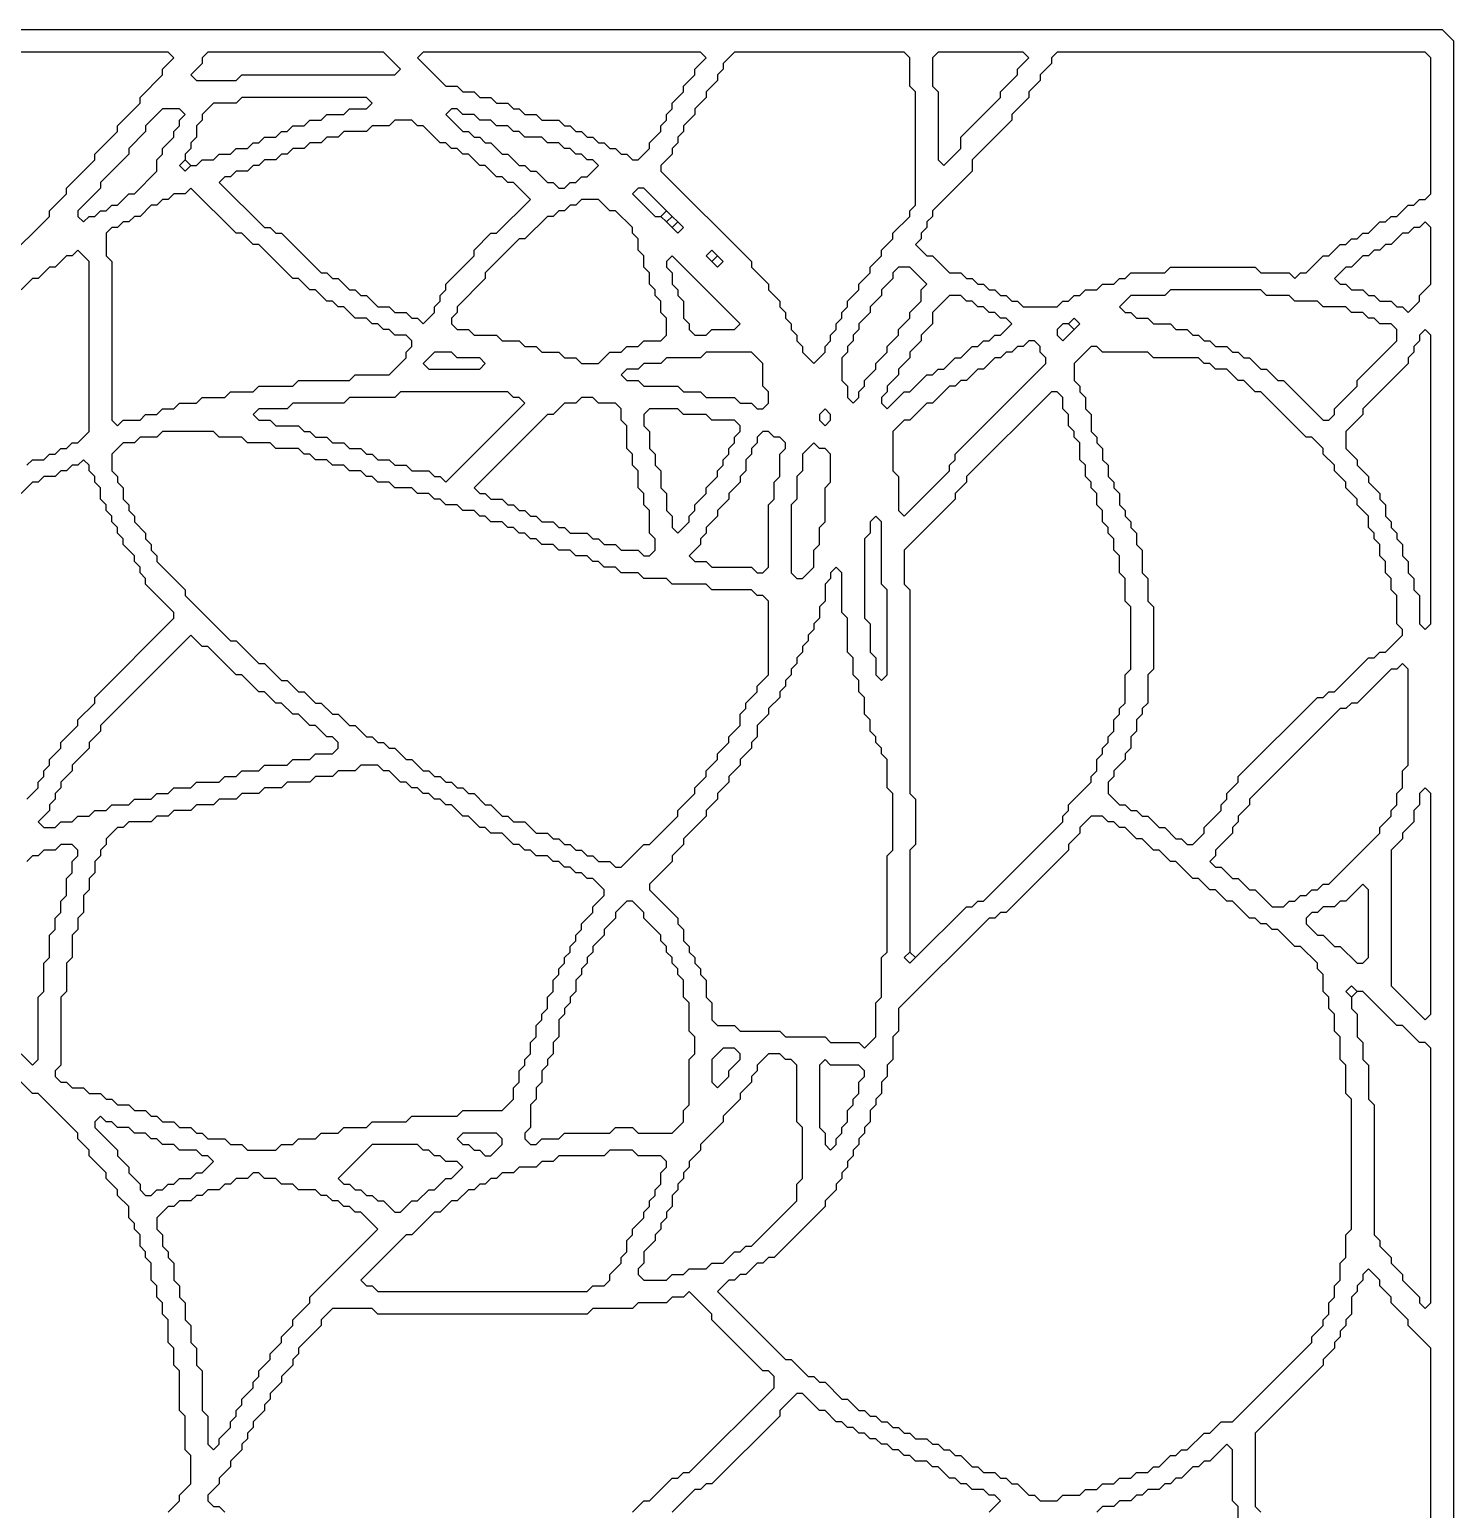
# Model space of a CAD drawing. Header units: millimetres. Extents: x 0 to 100, y 0 to 100.
# Drawn here: x 50.1 to 100.4, y 48.1 to 100.4 of the extents above; entities that cross this region are included whole.
import ezdxf

# ---------------------------------------------------------------- set-up
doc = ezdxf.new("R2010")
doc.units = ezdxf.units.MM
doc.layers.add('default', color=7, linetype='Continuous')

msp = doc.modelspace()

# ---------------------------------------------------------------- linework, layer by layer
at = {"layer": 'default'}
for points in [[(0, -0.4), (-0.4, 0), (-0.4, 100), (0, 100.4), (100, 100.4), (100.4, 100), (100.4, 0), (100, -0.4), (0, -0.4)], [(49.2, 92.2), (50.8, 93.8), (50.8, 94), (51.4, 94.6), (51.4, 94.8), (52.4, 95.8), (52.4, 96), (53.2, 96.8), (53.2, 97), (54, 97.8), (54, 98), (54.8, 98.8), (54.8, 99), (55.2, 99.4), (55, 99.6), (41.8, 99.6)], [(55.8, 98.8), (56, 98.6), (57.4, 98.6), (57.6, 98.8), (63, 98.8), (63.2, 99), (62.6, 99.6), (56.4, 99.6), (56.2, 99.4), (56.2, 99.2), (55.8, 98.8)], [(71.2, 96), (71.4, 95.8), (71.6, 95.8), (72, 96.2), (72, 96.4), (72.4, 96.8), (72.4, 97), (72.6, 97.2), (72.6, 97.4), (72.8, 97.6), (72.8, 97.8), (73.2, 98.2), (73.2, 98.4), (73.6, 98.8), (73.6, 99), (74, 99.4), (73.8, 99.6), (64, 99.6), (63.8, 99.4), (64.8, 98.4), (65.2, 98.4), (65.4, 98.2), (65.8, 98.2), (66, 98), (66.4, 98), (66.6, 97.8), (67, 97.8), (67.2, 97.6), (67.4, 97.6), (67.6, 97.4), (68, 97.4), (68.2, 97.2), (68.8, 97.2), (69, 97), (69.2, 97), (69.4, 96.8), (69.6, 96.8), (69.8, 96.6), (70, 96.6), (70.2, 96.4), (70.4, 96.4), (70.6, 96.2), (70.8, 96.2), (71, 96), (71.2, 96)], [(77.8, 88.6), (78.2, 89), (78.2, 89.2), (78.4, 89.4), (78.4, 89.6), (78.6, 89.8), (78.6, 90), (78.8, 90.2), (78.8, 90.4), (79, 90.6), (79, 90.8), (79.4, 91.2), (79.4, 91.4), (79.8, 91.8), (79.8, 92), (80.2, 92.4), (80.2, 92.6), (80.6, 93), (80.6, 93.2), (81.2, 93.8), (81.2, 94), (81.4, 94.2), (81.4, 98.2), (81.2, 98.4), (81.2, 99.4), (81, 99.6), (75, 99.6), (74.6, 99.2), (74.6, 99), (74.4, 98.8), (74.4, 98.6), (74, 98.2), (74, 98), (73.6, 97.6), (73.6, 97.4), (73.2, 97), (73.2, 96.8), (73, 96.6), (73, 96.4), (72.8, 96.2), (72.8, 96), (72.4, 95.6), (72.4, 95.4), (75.6, 92.2), (75.6, 92), (76.2, 91.4), (76.2, 91.2), (76.6, 90.8), (76.6, 90.6), (76.8, 90.4), (76.8, 90.2), (77, 90), (77, 89.8), (77.2, 89.6), (77.2, 89.4), (77.4, 89.2), (77.4, 89), (77.8, 88.6)], [(85, 90.8), (85.2, 90.6), (86.4, 90.6), (86.6, 90.8), (86.8, 90.8), (87, 91), (87.2, 91), (87.4, 91.2), (87.8, 91.2), (88, 91.4), (88.4, 91.4), (88.6, 91.6), (88.8, 91.6), (89, 91.8), (90.2, 91.8), (90.4, 92), (93.4, 92), (93.6, 91.8), (94.6, 91.8), (94.8, 91.6), (95, 91.8), (95.2, 91.8), (95.8, 92.4), (96, 92.4), (96.4, 92.8), (96.6, 92.8), (96.8, 93), (97, 93), (97.2, 93.2), (97.4, 93.2), (97.8, 93.6), (98, 93.6), (98.2, 93.8), (98.4, 93.8), (98.8, 94.2), (99, 94.2), (99.2, 94.4), (99.4, 94.4), (99.6, 94.6), (99.6, 99.4), (99.4, 99.6), (86.4, 99.6), (86.2, 99.4), (86.2, 99.2), (85.8, 98.8), (85.8, 98.6), (85.4, 98.2), (85.4, 98), (84.8, 97.4), (84.8, 97.2), (83.4, 95.8), (83.4, 95.4), (82, 94), (82, 93.8), (81.8, 93.6), (81.8, 93.4), (81.6, 93.2), (81.6, 93), (81.4, 92.8), (81.8, 92.4), (82, 92.4), (82.6, 91.8), (83, 91.8), (83.2, 91.6), (83.4, 91.6), (83.6, 91.4), (83.8, 91.4), (84, 91.2), (84.2, 91.2), (84.4, 91), (84.6, 91), (84.8, 90.8), (85, 90.8)], [(82.2, 95.8), (82.4, 95.6), (83, 96.2), (83, 96.6), (84.4, 98), (84.4, 98.2), (85, 98.8), (85, 99), (85.4, 99.4), (85.2, 99.6), (82.2, 99.6), (82, 99.4), (82, 98.4), (82.2, 98.2), (82.2, 95.8)], [(55.6, 95.8), (55.8, 95.6), (56, 95.6), (56.2, 95.8), (56.6, 95.8), (56.8, 96), (57.2, 96), (57.4, 96.2), (57.8, 96.2), (58, 96.4), (58.2, 96.4), (58.4, 96.6), (58.8, 96.6), (59, 96.8), (59.2, 96.8), (59.4, 97), (59.8, 97), (60, 97.2), (60.4, 97.2), (60.6, 97.4), (61.2, 97.4), (61.4, 97.6), (62, 97.6), (62.2, 97.8), (62, 98), (57.6, 98), (57.4, 97.8), (56.6, 97.8), (56.2, 97.4), (56.2, 97.2), (56, 97), (56, 96.6), (55.8, 96.4), (55.8, 96.2), (55.6, 96), (55.6, 95.8)], [(51.8, 93.8), (52, 93.6), (52.2, 93.8), (52.4, 93.8), (52.6, 94), (52.8, 94), (53, 94.2), (53.2, 94.2), (53.6, 94.6), (53.8, 94.6), (54.6, 95.4), (54.6, 95.8), (54.8, 96), (54.8, 96.2), (55.2, 96.6), (55.2, 96.8), (55.4, 97), (55.4, 97.2), (55.6, 97.4), (55.4, 97.6), (54.8, 97.6), (54.2, 97), (54.2, 96.8), (53.6, 96.2), (53.6, 96), (52.6, 95), (52.6, 94.8), (51.8, 94), (51.8, 93.8)], [(68.6, 95), (68.8, 94.8), (69, 94.8), (69.2, 95), (69.4, 95), (69.6, 95.2), (69.8, 95.2), (70.2, 95.6), (70, 95.8), (69.8, 95.8), (69.6, 96), (69.4, 96), (69.2, 96.2), (69, 96.2), (68.8, 96.4), (68.4, 96.4), (68.2, 96.6), (67.6, 96.6), (67.4, 96.8), (67.2, 96.8), (67, 97), (66.6, 97), (66.4, 97.2), (66, 97.2), (65.8, 97.4), (65.4, 97.4), (65.2, 97.6), (65, 97.6), (64.8, 97.4), (65.4, 96.8), (65.6, 96.8), (65.8, 96.6), (66, 96.6), (66.2, 96.4), (66.4, 96.4), (66.8, 96), (67, 96), (67.4, 95.6), (67.6, 95.6), (67.8, 95.4), (68, 95.4), (68.4, 95), (68.6, 95)], [(63.8, 90.2), (64, 90), (64.4, 90.4), (64.4, 90.6), (64.6, 90.8), (64.6, 91), (64.8, 91.2), (64.8, 91.4), (65.8, 92.4), (65.8, 92.6), (66.4, 93.2), (66.6, 93.2), (67.8, 94.4), (67.2, 95), (67, 95), (66.8, 95.2), (66.6, 95.2), (66.2, 95.6), (66, 95.6), (65.6, 96), (65.4, 96), (65.2, 96.2), (65, 96.2), (64.8, 96.4), (64.6, 96.4), (64, 97), (63.8, 97), (63.6, 97.2), (63, 97.2), (62.8, 97), (62.2, 97), (62, 96.8), (61.2, 96.8), (61, 96.6), (60.6, 96.6), (60.4, 96.4), (60, 96.4), (59.8, 96.2), (59.4, 96.2), (59.2, 96), (59, 96), (58.8, 95.8), (58.4, 95.8), (58.2, 95.6), (58, 95.6), (57.8, 95.4), (57.4, 95.4), (57.2, 95.2), (57, 95.2), (56.8, 95), (58.4, 93.4), (58.6, 93.4), (58.8, 93.2), (59, 93.2), (60.4, 91.8), (60.6, 91.8), (60.8, 91.6), (61, 91.6), (61.4, 91.2), (61.6, 91.2), (61.8, 91), (62, 91), (62.4, 90.6), (62.8, 90.6), (63, 90.4), (63.4, 90.4), (63.6, 90.2), (63.8, 90.2)], [(55.4, 95.6), (55.6, 95.4), (55.8, 95.6), (55.6, 95.8), (55.4, 95.6)], [(53, 86.6), (53.2, 86.4), (53.4, 86.6), (54, 86.6), (54.2, 86.8), (54.6, 86.8), (54.8, 87), (55.2, 87), (55.4, 87.2), (56, 87.2), (56.2, 87.4), (57, 87.4), (57.2, 87.6), (58, 87.6), (58.2, 87.8), (59.4, 87.8), (59.6, 88), (61.4, 88), (61.6, 88.2), (62.8, 88.2), (63.4, 88.8), (63.4, 89), (63.6, 89.2), (63.6, 89.4), (63.4, 89.6), (63, 89.6), (62.8, 89.8), (62.6, 89.8), (62.4, 90), (62.2, 90), (62, 90.2), (61.6, 90.2), (61.2, 90.6), (61, 90.6), (60.8, 90.8), (60.6, 90.8), (60.2, 91.2), (60, 91.2), (59.6, 91.6), (59.4, 91.6), (58.2, 92.8), (58, 92.8), (57.6, 93.2), (57.4, 93.2), (55.8, 94.8), (55.6, 94.6), (55.2, 94.6), (55, 94.4), (54.8, 94.4), (54.6, 94.2), (54.4, 94.2), (54, 93.8), (53.8, 93.8), (53.6, 93.6), (53.4, 93.6), (53.2, 93.4), (53, 93.4), (52.8, 93.2), (52.8, 92.4), (53, 92.2), (53, 86.6)], [(72.2, 93.8), (72.4, 93.8), (72.6, 94), (71.8, 94.8), (71.6, 94.8), (71.4, 94.6), (72.2, 93.8)], [(69.4, 88.8), (69.6, 88.6), (70.2, 88.6), (70.6, 89), (71, 89), (71.2, 89.2), (71.6, 89.2), (71.8, 89.4), (72.4, 89.4), (72.6, 89.6), (72.6, 90.2), (72.4, 90.4), (72.4, 90.8), (72.2, 91), (72.2, 91.2), (72, 91.4), (72, 91.8), (71.8, 92), (71.8, 92.4), (71.6, 92.6), (71.6, 93), (71.4, 93.2), (71.4, 93.4), (70.8, 94), (70.6, 94), (70.2, 94.4), (69.6, 94.4), (69.4, 94.2), (69.2, 94.2), (69, 94), (68.8, 94), (68.6, 93.8), (68.4, 93.8), (67.6, 93), (67.4, 93), (66.2, 91.8), (66.2, 91.6), (65.2, 90.6), (65.2, 90.4), (65, 90.2), (65, 90), (65.2, 89.8), (65.6, 89.8), (65.8, 89.6), (66.6, 89.6), (66.8, 89.4), (67.4, 89.4), (67.6, 89.2), (68, 89.2), (68.2, 89), (68.8, 89), (69, 88.8), (69.4, 88.8)], [(72.4, 93.8), (72.6, 93.6), (72.8, 93.8), (72.6, 94), (72.4, 93.8)], [(72.6, 93.6), (72.8, 93.4), (73, 93.6), (72.8, 93.8), (72.6, 93.6)], [(72.8, 93.4), (73, 93.2), (73.2, 93.4), (73, 93.6), (72.8, 93.4)], [(98.6, 90.6), (98.8, 90.4), (99.2, 90.8), (99.2, 91), (99.6, 91.4), (99.6, 93.4), (99.4, 93.6), (99.2, 93.4), (99, 93.4), (98.8, 93.2), (98.6, 93.2), (98.2, 92.8), (98, 92.8), (97.8, 92.6), (97.6, 92.6), (97.4, 92.4), (97.2, 92.4), (96.8, 92), (96.6, 92), (96.2, 91.6), (96.4, 91.4), (96.6, 91.4), (96.8, 91.2), (97.2, 91.2), (97.4, 91), (97.6, 91), (97.8, 90.8), (98.2, 90.8), (98.4, 90.6), (98.6, 90.6)], [(50, 85), (50.2, 85.2), (50.6, 85.2), (50.8, 85.4), (51, 85.4), (51.2, 85.6), (51.4, 85.6), (51.6, 85.8), (51.8, 85.8), (52.2, 86.2), (52.2, 92.2), (51.8, 92.6), (51.6, 92.4), (51.4, 92.4), (51, 92), (50.8, 92), (50.4, 91.6), (50.2, 91.6), (49.8, 91.2)], [(74, 92.4), (74.2, 92.2), (74.4, 92.4), (74.2, 92.6), (74, 92.4)], [(73.4, 89.8), (73.6, 89.6), (74, 89.6), (74.2, 89.8), (75, 89.8), (75.2, 90), (72.8, 92.4), (72.6, 92.2), (72.6, 92), (72.8, 91.8), (72.8, 91.4), (73, 91.2), (73, 91), (73.2, 90.8), (73.2, 90.2), (73.4, 90), (73.4, 89.8)], [(74.2, 92.2), (74.4, 92), (74.6, 92.2), (74.4, 92.4), (74.2, 92.2)], [(79, 87.4), (79.2, 87.2), (79.4, 87.4), (79.4, 87.6), (79.6, 87.8), (79.6, 88), (80, 88.4), (80, 88.6), (80.4, 89), (80.4, 89.2), (80.8, 89.6), (80.8, 89.8), (81.2, 90.2), (81.2, 90.4), (81.6, 90.8), (81.6, 91.2), (81.8, 91.4), (81.2, 92), (80.8, 92), (80.6, 91.8), (80.6, 91.6), (80.2, 91.2), (80.2, 91), (79.8, 90.6), (79.8, 90.4), (79.4, 90), (79.4, 89.8), (79.2, 89.6), (79.2, 89.4), (79, 89.2), (79, 89), (78.8, 88.8), (78.8, 88), (79, 87.8), (79, 87.4)], [(95.8, 86.6), (96, 86.6), (96.2, 86.8), (96.2, 87), (97, 87.8), (97, 88), (98.4, 89.4), (98.4, 89.8), (98.2, 90), (97.8, 90), (97.6, 90.2), (97.4, 90.2), (97.2, 90.4), (96.8, 90.4), (96.6, 90.6), (95.8, 90.6), (95.6, 90.8), (94.8, 90.8), (94.6, 91), (93.8, 91), (93.6, 91.2), (90.4, 91.2), (90.2, 91), (89, 91), (88.6, 90.6), (88.8, 90.4), (89, 90.4), (89.2, 90.2), (89.6, 90.2), (89.8, 90), (90.4, 90), (90.6, 89.8), (91, 89.8), (91.2, 89.6), (91.4, 89.6), (91.6, 89.4), (91.8, 89.4), (92, 89.2), (92.4, 89.2), (92.6, 89), (92.8, 89), (93, 88.8), (93.2, 88.8), (93.6, 88.4), (93.8, 88.4), (94.2, 88), (94.4, 88), (95.8, 86.6)], [(80.2, 87.2), (80.4, 87), (81, 87.6), (81.2, 87.6), (81.8, 88.2), (82, 88.2), (82.2, 88.4), (82.4, 88.4), (82.8, 88.8), (83, 88.8), (83.4, 89.2), (83.6, 89.2), (83.8, 89.4), (84, 89.4), (84.2, 89.6), (84.4, 89.6), (84.8, 90), (84.6, 90.2), (84.4, 90.2), (84.2, 90.4), (84, 90.4), (83.8, 90.6), (83.6, 90.6), (83.4, 90.8), (83.2, 90.8), (83, 91), (82.6, 91), (82, 90.4), (82, 90), (81.6, 89.6), (81.6, 89.4), (81.2, 89), (81.2, 88.8), (80.8, 88.4), (80.8, 88.2), (80.4, 87.8), (80.4, 87.6), (80.2, 87.4), (80.2, 87.2)], [(86.4, 89.6), (86.6, 89.4), (87, 89.8), (86.8, 90), (86.6, 90), (86.4, 89.8), (86.4, 89.6)], [(86.8, 90), (87, 89.8), (87.2, 90), (87, 90.2), (86.8, 90)], [(99.2, 79.4), (99.4, 79.2), (99.6, 79.4), (99.6, 89.6), (99.4, 89.8), (99.2, 89.6), (99.2, 89.4), (99, 89.2), (99, 89), (98.8, 88.8), (98.8, 88.6), (97.2, 87), (97.2, 86.8), (96.6, 86.2), (96.6, 85.6), (97, 85.2), (97, 85), (97.4, 84.6), (97.4, 84.4), (97.8, 84), (97.8, 83.8), (98, 83.6), (98, 83.2), (98.2, 83), (98.2, 82.8), (98.4, 82.6), (98.4, 82.4), (98.6, 82.2), (98.6, 81.8), (98.8, 81.6), (98.8, 81.2), (99, 81), (99, 80.6), (99.2, 80.4), (99.2, 79.4)], [(64, 88.6), (64.2, 88.4), (66, 88.4), (66.2, 88.6), (66, 88.8), (65.2, 88.8), (65, 89), (64.4, 89), (64, 88.6)], [(75.6, 87.2), (75.8, 87), (76, 87), (76.2, 87.2), (76.2, 87.6), (76, 87.8), (76, 88.6), (75.6, 89), (74, 89), (73.8, 88.8), (72.6, 88.8), (72.4, 88.6), (71.8, 88.6), (71.6, 88.4), (71.2, 88.4), (71, 88.2), (71.2, 88), (71.6, 88), (71.8, 87.8), (73, 87.8), (73.2, 87.6), (73.8, 87.6), (74, 87.4), (75, 87.4), (75.2, 87.2), (75.6, 87.2)], [(80.8, 83.4), (81, 83.2), (82.6, 84.8), (82.6, 85), (82.8, 85.2), (82.8, 85.4), (86, 88.6), (86, 88.8), (85.8, 89), (85.8, 89.2), (85.6, 89.4), (85.4, 89.4), (85.2, 89.2), (85, 89.2), (84.8, 89), (84.6, 89), (84.4, 88.8), (84.2, 88.8), (83.8, 88.4), (83.6, 88.4), (83.2, 88), (83, 88), (82.8, 87.8), (82.6, 87.8), (82, 87.2), (81.8, 87.2), (81.2, 86.6), (81, 86.6), (80.6, 86.2), (80.6, 84.8), (80.8, 84.6), (80.8, 83.4)], [(90.8, 71.8), (91, 71.6), (91.2, 71.6), (91.6, 72), (91.6, 72.2), (92.2, 72.8), (92.2, 73), (92.4, 73.2), (92.4, 73.4), (92.8, 73.8), (92.8, 74), (95.6, 76.8), (95.8, 76.8), (96, 77), (96.2, 77), (97.4, 78.2), (97.6, 78.2), (97.8, 78.4), (98, 78.4), (98.6, 79), (98.6, 79.2), (98.4, 79.4), (98.4, 80.4), (98.2, 80.6), (98.2, 81), (98, 81.2), (98, 81.6), (97.8, 81.8), (97.8, 82.2), (97.6, 82.4), (97.6, 82.6), (97.4, 82.8), (97.4, 83.2), (97, 83.6), (97, 83.8), (96.6, 84.2), (96.6, 84.4), (96.2, 84.8), (96.2, 85), (95.8, 85.4), (95.8, 85.6), (95.4, 86), (95.2, 86), (93.6, 87.6), (93.4, 87.6), (93, 88), (92.8, 88), (92.4, 88.4), (92, 88.4), (91.8, 88.6), (91.6, 88.6), (91.4, 88.8), (89.8, 88.8), (89.6, 89), (88, 89), (87.8, 89.2), (87.6, 89.2), (87, 88.6), (87, 88), (87.2, 87.8), (87.2, 87.6), (87.4, 87.4), (87.4, 87), (87.6, 86.8), (87.6, 86.2), (87.8, 86), (87.8, 85.8), (88, 85.6), (88, 85.2), (88.2, 85), (88.2, 84.6), (88.4, 84.4), (88.4, 84.2), (88.6, 84), (88.6, 83.6), (88.8, 83.4), (88.8, 83.2), (89, 83), (89, 82.8), (89.2, 82.6), (89.2, 82.2), (89.4, 82), (89.4, 81.2), (89.6, 81), (89.6, 80.2), (89.8, 80), (89.8, 77.8), (89.6, 77.6), (89.6, 76.6), (89.4, 76.4), (89.4, 76.2), (89.2, 76), (89.2, 75.6), (89, 75.4), (89, 75), (88.8, 74.8), (88.8, 74.6), (88.4, 74.2), (88.4, 74), (88.2, 73.8), (88.2, 73.4), (88.6, 73), (88.8, 73), (89, 72.8), (89.2, 72.8), (89.4, 72.6), (89.6, 72.6), (90, 72.2), (90.2, 72.2), (90.6, 71.8), (90.8, 71.8)], [(64.6, 84.6), (64.8, 84.4), (67.6, 87.2), (67.4, 87.4), (67.2, 87.4), (67, 87.6), (63.2, 87.6), (63, 87.4), (61.4, 87.4), (61.2, 87.2), (59.4, 87.2), (59.2, 87), (58.2, 87), (58, 86.8), (58.2, 86.6), (58.6, 86.6), (58.8, 86.4), (59.6, 86.4), (59.8, 86.2), (60, 86.2), (60.2, 86), (60.6, 86), (60.8, 85.8), (61.2, 85.8), (61.4, 85.6), (61.8, 85.6), (62, 85.4), (62.2, 85.4), (62.4, 85.2), (62.8, 85.2), (63, 85), (63.4, 85), (63.6, 84.8), (64.2, 84.8), (64.4, 84.6), (64.6, 84.6)], [(71.6, 82), (71.8, 81.8), (72, 81.8), (72.2, 82), (72.2, 82.4), (72, 82.6), (72, 83.4), (71.8, 83.6), (71.8, 84), (71.6, 84.2), (71.6, 84.8), (71.4, 85), (71.4, 85.4), (71.2, 85.6), (71.2, 86.4), (71, 86.6), (71, 87), (70.8, 87.2), (70.2, 87.2), (70, 87.4), (69.6, 87.4), (69.4, 87.2), (69, 87.2), (68.6, 86.8), (68.4, 86.8), (65.8, 84.2), (66, 84), (66.2, 84), (66.4, 83.8), (66.8, 83.8), (67, 83.6), (67.2, 83.6), (67.4, 83.4), (67.6, 83.4), (67.8, 83.2), (68, 83.2), (68.2, 83), (68.6, 83), (68.8, 82.8), (69, 82.8), (69.2, 82.6), (69.8, 82.6), (70, 82.4), (70.2, 82.4), (70.4, 82.2), (70.8, 82.2), (71, 82), (71.6, 82)], [(81.2, 67.8), (81.4, 67.6), (83.2, 69.4), (83.4, 69.4), (83.6, 69.6), (83.8, 69.6), (86.6, 72.4), (86.6, 72.6), (86.8, 72.8), (86.8, 73), (87.6, 73.8), (87.6, 74), (87.8, 74.2), (87.8, 74.6), (88, 74.8), (88, 75), (88.2, 75.2), (88.2, 75.4), (88.4, 75.6), (88.4, 76), (88.6, 76.2), (88.6, 76.4), (88.8, 76.6), (88.8, 77.6), (89, 77.8), (89, 80), (88.8, 80.2), (88.8, 81), (88.6, 81.2), (88.6, 81.8), (88.4, 82), (88.4, 82.4), (88.2, 82.6), (88.2, 82.8), (88, 83), (88, 83.4), (87.8, 83.6), (87.8, 84), (87.6, 84.2), (87.6, 84.4), (87.4, 84.6), (87.4, 85), (87.2, 85.2), (87.2, 85.8), (87, 86), (87, 86.2), (86.8, 86.4), (86.8, 86.8), (86.6, 87), (86.6, 87.4), (86.4, 87.6), (86.2, 87.6), (83.2, 84.6), (83.2, 84.4), (82.8, 84), (82.8, 83.8), (81, 82), (81, 80.8), (81.2, 80.6), (81.2, 73.4), (81.4, 73.2), (81.4, 71.6), (81.2, 71.4), (81.2, 67.8)], [(72.8, 82.8), (73, 82.6), (73.4, 83), (73.4, 83.2), (73.6, 83.4), (73.6, 83.6), (74, 84), (74, 84.2), (74.4, 84.6), (74.4, 84.8), (74.6, 85), (74.6, 85.2), (74.8, 85.4), (74.8, 85.6), (75, 85.8), (75, 86), (75.2, 86.2), (75.2, 86.4), (75, 86.6), (74.2, 86.6), (74, 86.8), (73.2, 86.8), (73, 87), (72, 87), (71.8, 86.8), (71.8, 86.4), (72, 86.2), (72, 85.6), (72.2, 85.4), (72.2, 85), (72.4, 84.8), (72.4, 84.2), (72.6, 84), (72.6, 83.4), (72.8, 83.2), (72.8, 82.8)], [(78, 86.6), (78.2, 86.4), (78.4, 86.6), (78.4, 86.8), (78.2, 87), (78, 86.8), (78, 86.6)], [(70.6, 71), (70.8, 70.8), (71, 70.8), (71.8, 71.6), (72, 71.6), (73, 72.6), (73, 72.8), (73.6, 73.4), (73.6, 73.6), (74, 74), (74, 74.2), (74.4, 74.6), (74.4, 74.8), (74.8, 75.2), (74.8, 75.4), (75.2, 75.8), (75.2, 76.2), (75.4, 76.4), (75.4, 76.6), (75.8, 77), (75.8, 77.2), (76.2, 77.6), (76.2, 80.2), (76, 80.4), (75.8, 80.4), (75.6, 80.6), (74.2, 80.6), (74, 80.8), (72.8, 80.8), (72.6, 81), (71.8, 81), (71.6, 81.2), (71, 81.2), (70.8, 81.4), (70.4, 81.4), (70.2, 81.6), (70, 81.6), (69.8, 81.8), (69.4, 81.8), (69.2, 82), (68.8, 82), (68.6, 82.2), (68.2, 82.2), (68, 82.4), (67.8, 82.4), (67.6, 82.6), (67.4, 82.6), (67.2, 82.8), (67, 82.8), (66.8, 83), (66.4, 83), (66.2, 83.2), (66, 83.2), (65.8, 83.4), (65.4, 83.4), (65.2, 83.6), (64.8, 83.6), (64.6, 83.8), (64.4, 83.8), (64.2, 84), (63.8, 84), (63.6, 84.2), (63, 84.2), (62.8, 84.4), (62.4, 84.4), (62.2, 84.6), (62, 84.6), (61.8, 84.8), (61.4, 84.8), (61.2, 85), (60.8, 85), (60.6, 85.2), (60.2, 85.2), (60, 85.4), (59.8, 85.4), (59.6, 85.6), (58.8, 85.6), (58.6, 85.8), (57.8, 85.8), (57.6, 86), (56.8, 86), (56.6, 86.2), (54.8, 86.2), (54.6, 86), (54, 86), (53.8, 85.8), (53.4, 85.8), (53, 85.4), (53, 84.8), (53.2, 84.6), (53.2, 84.4), (53.4, 84.2), (53.4, 83.8), (53.6, 83.6), (53.6, 83.4), (53.8, 83.2), (53.8, 83), (54.2, 82.6), (54.2, 82.4), (54.4, 82.2), (54.4, 82), (54.6, 81.8), (54.6, 81.6), (55.6, 80.6), (55.6, 80.4), (57.2, 78.8), (57.4, 78.8), (58.2, 78), (58.4, 78), (59, 77.4), (59.2, 77.4), (59.6, 77), (59.8, 77), (60.2, 76.6), (60.4, 76.6), (60.8, 76.2), (61, 76.2), (61.4, 75.8), (61.6, 75.8), (62, 75.4), (62.2, 75.4), (62.4, 75.2), (62.6, 75.2), (62.8, 75), (63, 75), (63.4, 74.6), (63.6, 74.6), (64, 74.2), (64.2, 74.2), (64.4, 74), (64.6, 74), (64.8, 73.8), (65, 73.8), (65.2, 73.6), (65.4, 73.6), (65.6, 73.4), (65.8, 73.4), (66.2, 73), (66.4, 73), (66.8, 72.6), (67, 72.6), (67.2, 72.4), (67.6, 72.4), (68, 72), (68.4, 72), (68.6, 71.8), (68.8, 71.8), (69, 71.6), (69.2, 71.6), (69.4, 71.4), (69.6, 71.4), (69.8, 71.2), (70, 71.2), (70.2, 71), (70.6, 71)], [(75.6, 81.4), (75.8, 81.2), (76, 81.2), (76.2, 81.4), (76.2, 83.6), (76.4, 83.8), (76.4, 84.4), (76.6, 84.6), (76.6, 85.4), (76.8, 85.6), (76.8, 85.8), (76.6, 86), (76.4, 86), (76.2, 86.2), (76, 86.2), (75.8, 86), (75.8, 85.8), (75.6, 85.6), (75.6, 85.4), (75.4, 85.2), (75.4, 84.8), (75.2, 84.6), (75.2, 84.4), (74.8, 84), (74.8, 83.8), (74.4, 83.4), (74.4, 83.2), (74, 82.8), (74, 82.6), (73.8, 82.4), (73.8, 82.2), (73.4, 81.8), (73.6, 81.6), (74, 81.6), (74.2, 81.4), (75.6, 81.4)], [(77, 81.2), (77.2, 81), (77.4, 81), (77.8, 81.4), (77.8, 82), (78, 82.2), (78, 82.8), (78.2, 83), (78.2, 84.2), (78.4, 84.4), (78.4, 85.4), (78.2, 85.6), (78, 85.6), (77.8, 85.8), (77.4, 85.4), (77.4, 84.8), (77.2, 84.6), (77.2, 83.8), (77, 83.6), (77, 81.2)], [(50, 73.2), (50.4, 73.6), (50.4, 73.8), (50.6, 74), (50.6, 74.2), (50.8, 74.4), (50.8, 74.6), (51.2, 75), (51.2, 75.2), (51.8, 75.8), (51.8, 76), (52.4, 76.6), (52.4, 76.8), (55.2, 79.6), (55.2, 79.8), (54.2, 80.8), (54.2, 81), (54, 81.2), (54, 81.4), (53.8, 81.6), (53.8, 81.8), (53.4, 82.2), (53.4, 82.4), (53.2, 82.6), (53.2, 82.8), (53, 83), (53, 83.2), (52.8, 83.4), (52.8, 83.6), (52.6, 83.8), (52.6, 84.2), (52.4, 84.4), (52.4, 84.6), (52.2, 84.8), (52.2, 85), (52, 85.2), (51.8, 85), (51.6, 85), (51.4, 84.8), (51.2, 84.8), (51, 84.6), (50.6, 84.6), (50.4, 84.4), (50.2, 84.4), (49.8, 84)], [(80, 77.6), (80.2, 77.4), (80.4, 77.6), (80.4, 80.6), (80.2, 80.8), (80.2, 83), (80, 83.2), (79.8, 83), (79.8, 82.6), (79.6, 82.4), (79.6, 79.6), (79.8, 79.4), (79.8, 78.4), (80, 78.2), (80, 77.6)], [(79.4, 64.6), (79.6, 64.4), (80, 64.8), (80, 66), (80.2, 66.2), (80.2, 67.6), (80.4, 67.8), (80.4, 71.2), (80.6, 71.4), (80.6, 73.4), (80.4, 73.6), (80.4, 74.6), (80.2, 74.8), (80.2, 75), (80, 75.2), (80, 75.4), (79.8, 75.6), (79.8, 76), (79.6, 76.2), (79.6, 76.8), (79.4, 77), (79.4, 77.4), (79.2, 77.6), (79.2, 78.2), (79, 78.4), (79, 79.6), (78.8, 79.8), (78.8, 81.2), (78.6, 81.4), (78.4, 81.2), (78.4, 81), (78.2, 80.8), (78.2, 80.2), (78, 80), (78, 79.6), (77.8, 79.4), (77.8, 79.2), (77.6, 79), (77.6, 78.8), (77.4, 78.6), (77.4, 78.4), (77.2, 78.2), (77.2, 78), (77, 77.8), (77, 77.6), (76.8, 77.4), (76.8, 77.2), (76.6, 77), (76.6, 76.8), (76.2, 76.4), (76.2, 76.2), (75.8, 75.8), (75.8, 75.4), (75.6, 75.2), (75.6, 75), (75.2, 74.6), (75.2, 74.4), (74.8, 74), (74.8, 73.8), (74.4, 73.4), (74.4, 73.2), (74, 72.8), (74, 72.6), (73.2, 71.8), (73.2, 71.6), (72.8, 71.2), (72.8, 71), (72, 70.2), (72, 70), (73, 69), (73, 68.8), (73.2, 68.6), (73.2, 68.2), (73.4, 68), (73.4, 67.8), (73.6, 67.6), (73.6, 67.4), (73.8, 67.2), (73.8, 67), (74, 66.8), (74, 66.2), (74.2, 66), (74.2, 65.4), (74.4, 65.2), (75, 65.2), (75.2, 65), (76.6, 65), (76.8, 64.8), (78.2, 64.8), (78.4, 64.6), (79.4, 64.6)], [(50.4, 72.4), (50.6, 72.2), (51, 72.2), (51.2, 72.4), (51.6, 72.4), (51.8, 72.6), (52.2, 72.6), (52.4, 72.8), (52.8, 72.8), (53, 73), (53.6, 73), (53.8, 73.2), (54.4, 73.2), (54.6, 73.4), (55, 73.4), (55.2, 73.6), (55.8, 73.6), (56, 73.8), (56.8, 73.8), (57, 74), (57.4, 74), (57.6, 74.2), (58.2, 74.2), (58.4, 74.4), (59.2, 74.4), (59.4, 74.6), (60, 74.6), (60.2, 74.8), (60.8, 74.8), (61, 75), (61, 75.2), (60.8, 75.4), (60.6, 75.4), (60.2, 75.8), (60, 75.8), (59.6, 76.2), (59.4, 76.2), (59, 76.6), (58.8, 76.6), (58.4, 77), (58.2, 77), (57.6, 77.6), (57.4, 77.6), (56.4, 78.6), (56.2, 78.6), (55.8, 79), (52.6, 75.8), (52.6, 75.6), (52.2, 75.2), (52.2, 75), (51.6, 74.4), (51.6, 74.2), (51.2, 73.8), (51.2, 73.6), (51, 73.4), (51, 73.2), (50.8, 73), (50.8, 72.8), (50.4, 72.4)], [(94, 69.4), (94.4, 69.4), (94.6, 69.6), (94.8, 69.6), (95, 69.8), (95.2, 69.8), (95.4, 70), (95.6, 70), (95.8, 70.2), (96, 70.2), (97.8, 72), (97.8, 72.2), (98.2, 72.6), (98.2, 72.8), (98.4, 73), (98.4, 73.4), (98.6, 73.6), (98.6, 74.2), (98.8, 74.4), (98.8, 77.8), (98.6, 78), (98.4, 77.8), (98.2, 77.8), (97, 76.6), (96.8, 76.6), (96.6, 76.4), (96.4, 76.4), (93.2, 73.2), (93.2, 73), (92.8, 72.6), (92.8, 72.4), (92.6, 72.2), (92.6, 72), (92, 71.4), (92, 71.2), (91.8, 71), (92, 70.8), (92.2, 70.8), (92.6, 70.4), (92.8, 70.4), (93.2, 70), (93.4, 70), (94, 69.4)], [(57.6, 61), (57.8, 60.8), (58.8, 60.8), (59, 61), (59.4, 61), (59.6, 61.2), (60.2, 61.2), (60.4, 61.4), (61, 61.4), (61.2, 61.6), (62, 61.6), (62.2, 61.8), (63.4, 61.8), (63.6, 62), (65.2, 62), (65.4, 62.2), (66.8, 62.2), (67.2, 62.6), (67.2, 63), (67.4, 63.2), (67.4, 63.6), (67.6, 63.8), (67.6, 64), (67.8, 64.2), (67.8, 64.6), (68, 64.8), (68, 65.2), (68.2, 65.4), (68.2, 65.6), (68.4, 65.8), (68.4, 66.2), (68.6, 66.4), (68.6, 66.8), (68.8, 67), (68.8, 67.2), (69, 67.4), (69, 67.6), (69.2, 67.8), (69.2, 68), (69.4, 68.2), (69.4, 68.4), (69.6, 68.6), (69.6, 68.8), (70, 69.2), (70, 69.4), (70.4, 69.8), (70.4, 70), (70, 70.4), (69.8, 70.4), (69.6, 70.6), (69.4, 70.6), (69.2, 70.8), (69, 70.8), (68.8, 71), (68.6, 71), (68.4, 71.2), (68, 71.2), (67.8, 71.4), (67.6, 71.4), (67.4, 71.6), (67.2, 71.6), (66.8, 72), (66.4, 72), (66.2, 72.2), (66, 72.2), (65.6, 72.6), (65.4, 72.6), (65, 73), (64.8, 73), (64.6, 73.2), (64.4, 73.2), (64.2, 73.4), (64, 73.4), (63.8, 73.6), (63.6, 73.6), (63.4, 73.8), (63.2, 73.8), (62.8, 74.2), (62.6, 74.2), (62.4, 74.4), (61.8, 74.4), (61.6, 74.2), (61, 74.2), (60.8, 74), (60.2, 74), (60, 73.8), (59.2, 73.8), (59, 73.6), (58.4, 73.6), (58.2, 73.4), (57.6, 73.4), (57.4, 73.2), (56.8, 73.2), (56.6, 73), (56, 73), (55.8, 72.8), (55.2, 72.8), (55, 72.6), (54.6, 72.6), (54.4, 72.4), (53.6, 72.4), (53.4, 72.2), (53.2, 72.2), (52.8, 71.8), (52.8, 71.6), (52.6, 71.4), (52.6, 71.2), (52.4, 71), (52.4, 70.6), (52.2, 70.4), (52.2, 70), (52, 69.8), (52, 69.2), (51.8, 69), (51.8, 68.6), (51.6, 68.4), (51.6, 67.6), (51.4, 67.4), (51.4, 66.4), (51.2, 66.2), (51.2, 63.8), (51, 63.6), (51, 63.4), (51.2, 63.2), (51.4, 63.2), (51.6, 63), (52, 63), (52.2, 62.8), (52.6, 62.8), (52.8, 62.6), (53, 62.6), (53.2, 62.4), (53.6, 62.4), (53.8, 62.2), (54.2, 62.2), (54.4, 62), (54.6, 62), (54.8, 61.8), (55.2, 61.8), (55.4, 61.6), (55.8, 61.6), (56, 61.4), (56.2, 61.4), (56.4, 61.2), (57, 61.2), (57.2, 61), (57.6, 61)], [(99.4, 65.4), (99.6, 65.6), (99.6, 73.4), (99.4, 73.6), (99.2, 73.4), (99.2, 73), (99, 72.8), (99, 72.4), (98.6, 72), (98.6, 71.8), (98.2, 71.4), (98.2, 66.6), (99.4, 65.4)], [(85.6, 48.6), (85.8, 48.4), (86.4, 48.4), (86.6, 48.6), (87.2, 48.6), (87.4, 48.8), (87.8, 48.8), (88, 49), (88.4, 49), (88.6, 49.2), (89, 49.2), (89.2, 49.4), (89.6, 49.4), (89.8, 49.6), (90, 49.6), (90.4, 50), (90.6, 50), (90.8, 50.2), (91, 50.2), (91.6, 50.8), (91.8, 50.8), (92.2, 51.2), (92.6, 51.2), (95.4, 54), (95.4, 54.2), (95.8, 54.6), (95.8, 54.8), (96, 55), (96, 55.4), (96.2, 55.6), (96.2, 56), (96.4, 56.2), (96.4, 56.8), (96.6, 57), (96.6, 57.8), (96.8, 58), (96.8, 62.6), (96.6, 62.8), (96.6, 63.8), (96.4, 64), (96.4, 64.8), (96.2, 65), (96.2, 65.6), (96, 65.8), (96, 66.2), (95.8, 66.4), (95.8, 67), (95.6, 67.2), (95.6, 67.4), (95, 68), (94.8, 68), (94.2, 68.6), (94, 68.6), (93.8, 68.8), (93.6, 68.8), (93.4, 69), (93.2, 69), (92.6, 69.6), (92.4, 69.6), (92, 70), (91.8, 70), (91.4, 70.4), (91.2, 70.4), (90.6, 71), (90.4, 71), (90, 71.4), (89.8, 71.4), (89.4, 71.8), (89.2, 71.8), (88.8, 72.2), (88.6, 72.2), (88.4, 72.4), (88.2, 72.4), (88, 72.6), (87.6, 72.6), (87.2, 72.2), (87.2, 72), (86.8, 71.6), (86.8, 71.4), (84.6, 69.2), (84.4, 69.2), (84.2, 69), (84, 69), (80.8, 65.8), (80.8, 65), (80.6, 64.8), (80.6, 64), (80.4, 63.8), (80.4, 63.4), (80.2, 63.2), (80.2, 62.8), (80, 62.6), (80, 62.4), (79.8, 62.2), (79.8, 61.8), (79.6, 61.6), (79.6, 61.4), (79.4, 61.2), (79.4, 61), (79.2, 60.8), (79.2, 60.6), (79, 60.4), (79, 60.2), (78.8, 60), (78.8, 59.8), (78.6, 59.6), (78.6, 59.4), (78.2, 59), (78.2, 58.8), (76.4, 57), (76.2, 57), (76, 56.8), (75.8, 56.8), (75.4, 56.4), (75.2, 56.4), (75, 56.2), (74.8, 56.2), (74.4, 55.8), (76.8, 53.4), (77, 53.4), (77.6, 52.8), (77.8, 52.8), (78, 52.6), (78.2, 52.6), (78.8, 52), (79, 52), (79.4, 51.6), (79.6, 51.6), (79.8, 51.4), (80, 51.4), (80.2, 51.2), (80.4, 51.2), (80.6, 51), (80.8, 51), (81, 50.8), (81.2, 50.8), (81.4, 50.6), (81.8, 50.6), (82, 50.4), (82.2, 50.4), (82.4, 50.2), (82.6, 50.2), (82.8, 50), (83, 50), (83.4, 49.6), (83.6, 49.6), (83.8, 49.4), (84.2, 49.4), (84.4, 49.2), (84.6, 49.2), (84.8, 49), (85, 49), (85.4, 48.6), (85.6, 48.6)], [(50.2, 63.8), (50.4, 64), (50.4, 66.2), (50.6, 66.4), (50.6, 67.4), (50.8, 67.6), (50.8, 68.4), (51, 68.6), (51, 69), (51.2, 69.2), (51.2, 69.6), (51.4, 69.8), (51.4, 70.4), (51.6, 70.6), (51.6, 71), (51.8, 71.2), (51.8, 71.4), (51.6, 71.6), (51.2, 71.6), (51, 71.4), (50.6, 71.4), (50.4, 71.2), (50.2, 71.2), (50, 71)], [(97, 67.4), (97.2, 67.4), (97.4, 67.6), (97.4, 70), (97.2, 70.2), (96.6, 69.6), (96.4, 69.6), (96.2, 69.4), (95.8, 69.4), (95.6, 69.2), (95.4, 69.2), (95.2, 69), (95.2, 68.8), (95.6, 68.4), (95.8, 68.4), (96.2, 68), (96.4, 68), (97, 67.4)], [(67.6, 61.2), (67.8, 61), (68, 61), (68.2, 61.2), (68.8, 61.2), (69, 61.4), (70.6, 61.4), (70.8, 61.6), (71.4, 61.6), (71.6, 61.4), (72.8, 61.4), (73.2, 61.8), (73.2, 62.2), (73.4, 62.4), (73.4, 64), (73.6, 64.2), (73.6, 64.8), (73.4, 65), (73.4, 66), (73.2, 66.2), (73.2, 66.8), (73, 67), (73, 67.2), (72.8, 67.4), (72.8, 67.6), (72.6, 67.8), (72.6, 68), (72.4, 68.2), (72.4, 68.4), (71.8, 69), (71.8, 69.2), (71.4, 69.6), (71.2, 69.6), (70.8, 69.2), (70.8, 69), (70.4, 68.6), (70.4, 68.4), (70, 68), (70, 67.8), (69.8, 67.6), (69.8, 67.4), (69.6, 67.2), (69.6, 67), (69.4, 66.8), (69.4, 66.4), (69.2, 66.2), (69.2, 66), (69, 65.8), (69, 65.6), (68.8, 65.4), (68.8, 64.8), (68.6, 64.6), (68.6, 64.2), (68.4, 64), (68.4, 63.8), (68.2, 63.6), (68.2, 63.2), (68, 63), (68, 62.6), (67.8, 62.4), (67.8, 61.6), (67.6, 61.4), (67.6, 61.2)], [(81, 67.6), (81.2, 67.4), (81.4, 67.6), (81.2, 67.8), (81, 67.6)], [(96.6, 66.4), (96.8, 66.2), (97, 66.4), (96.8, 66.6), (96.6, 66.4)], [(99.2, 55.4), (99.4, 55.2), (99.6, 55.4), (99.6, 64.4), (99.4, 64.6), (99.2, 64.6), (98.6, 65.2), (98.4, 65.2), (97.2, 66.4), (97, 66.4), (96.8, 66.2), (96.8, 65.8), (97, 65.6), (97, 64.8), (97.2, 64.6), (97.2, 64), (97.4, 63.8), (97.4, 62.6), (97.6, 62.4), (97.6, 57.8), (97.8, 57.6), (97.8, 57.4), (98.2, 57), (98.2, 56.8), (98.6, 56.4), (98.6, 56.2), (99.2, 55.6), (99.2, 55.4)], [(74.2, 63.2), (74.4, 63), (74.8, 63.4), (74.8, 63.6), (75.2, 64), (75.2, 64.2), (75, 64.4), (74.6, 64.4), (74.2, 64), (74.2, 63.2)], [(49.8, 64.2), (50.2, 63.8)], [(71.6, 56.4), (71.8, 56.2), (72.6, 56.2), (72.8, 56.4), (73.2, 56.4), (73.4, 56.6), (74, 56.6), (74.2, 56.8), (74.6, 56.8), (75, 57.2), (75.2, 57.2), (75.4, 57.4), (75.6, 57.4), (77.2, 59), (77.2, 59.6), (77.4, 59.8), (77.4, 61.6), (77.2, 61.8), (77.2, 63.8), (77, 64), (76.8, 64), (76.6, 64.2), (76.2, 64.2), (75.8, 63.8), (75.8, 63.6), (75.6, 63.4), (75.6, 63.2), (75.2, 62.8), (75.2, 62.6), (74.6, 62), (74.6, 61.8), (73.8, 61), (73.8, 60.8), (73.4, 60.4), (73.4, 60.2), (73.2, 60), (73.2, 59.8), (73, 59.6), (73, 59.4), (72.8, 59.2), (72.8, 58.8), (72.6, 58.6), (72.6, 58.4), (72.4, 58.2), (72.4, 58), (72.2, 57.8), (72.2, 57.6), (71.8, 57.2), (71.8, 56.8), (71.6, 56.6), (71.6, 56.4)], [(78.2, 61), (78.4, 60.8), (78.6, 61), (78.6, 61.2), (78.8, 61.4), (78.8, 61.6), (79, 61.8), (79, 62.2), (79.2, 62.4), (79.2, 62.6), (79.4, 62.8), (79.4, 63.2), (79.6, 63.4), (79.6, 63.6), (79.4, 63.8), (78.4, 63.8), (78.2, 64), (78, 63.8), (78, 61.6), (78.2, 61.4), (78.2, 61)], [(55, 48), (55.4, 48.4), (55.4, 48.6), (55.8, 49), (55.8, 50), (55.6, 50.2), (55.6, 51.4), (55.4, 51.6), (55.4, 53), (55.2, 53.2), (55.2, 53.8), (55, 54), (55, 54.8), (54.8, 55), (54.8, 55.4), (54.6, 55.6), (54.6, 56), (54.4, 56.2), (54.4, 56.8), (54.2, 57), (54.2, 57.2), (54, 57.4), (54, 57.8), (53.8, 58), (53.8, 58.2), (53.6, 58.4), (53.6, 58.8), (53.2, 59.2), (53.2, 59.4), (52.8, 59.8), (52.8, 60), (52.2, 60.6), (52.2, 60.8), (51.8, 61.2), (51.8, 61.4), (50.4, 62.8), (50.2, 62.8), (49.6, 63.4)], [(54, 59.4), (54.2, 59.2), (54.4, 59.2), (54.6, 59.4), (54.8, 59.4), (55, 59.6), (55.2, 59.6), (55.4, 59.8), (55.8, 59.8), (56, 60), (56.2, 60), (56.6, 60.4), (56.4, 60.6), (56.2, 60.6), (56, 60.8), (55.4, 60.8), (55.2, 61), (54.8, 61), (54.6, 61.2), (54.4, 61.2), (54.2, 61.4), (53.8, 61.4), (53.6, 61.6), (53.2, 61.6), (53, 61.8), (52.8, 61.8), (52.6, 62), (52.4, 61.8), (52.4, 61.6), (53.2, 60.8), (53.2, 60.6), (53.6, 60.2), (53.6, 60), (54, 59.6), (54, 59.4)], [(66, 60.8), (66.2, 60.6), (66.4, 60.6), (66.8, 61), (66.8, 61.2), (66.6, 61.4), (65.4, 61.4), (65.2, 61.2), (65.4, 61), (65.6, 61), (65.8, 60.8), (66, 60.8)], [(63, 58.6), (63.2, 58.6), (63.6, 59), (63.8, 59), (64.2, 59.4), (64.4, 59.4), (64.8, 59.8), (65, 59.8), (65.4, 60.2), (65.2, 60.4), (64.8, 60.4), (64.6, 60.6), (64.4, 60.6), (64.2, 60.8), (64, 60.8), (63.8, 61), (62.2, 61), (61, 59.8), (61.2, 59.6), (61.4, 59.6), (61.6, 59.4), (61.8, 59.4), (62, 59.2), (62.2, 59.2), (62.4, 59), (62.6, 59), (63, 58.6)], [(62.2, 56), (62.4, 55.8), (69.8, 55.8), (70, 56), (70.4, 56), (70.6, 56.2), (70.6, 56.4), (71, 56.8), (71, 57), (71.2, 57.2), (71.2, 57.6), (71.4, 57.8), (71.4, 58), (71.8, 58.4), (71.8, 58.6), (72, 58.8), (72, 59), (72.2, 59.2), (72.2, 59.4), (72.4, 59.6), (72.4, 60), (72.6, 60.2), (72.6, 60.4), (72.4, 60.6), (71.6, 60.6), (71.4, 60.8), (70.6, 60.8), (70.4, 60.6), (68.8, 60.6), (68.6, 60.4), (68.2, 60.4), (68, 60.2), (67.4, 60.2), (67.2, 60), (66.8, 60), (66.6, 59.8), (66.4, 59.8), (66.2, 59.6), (66, 59.6), (65.8, 59.4), (65.6, 59.4), (65.2, 59), (65, 59), (64.6, 58.6), (64.4, 58.6), (63.6, 57.8), (63.4, 57.8), (61.8, 56.2), (62, 56), (62.2, 56)], [(56.4, 50.4), (56.6, 50.2), (56.8, 50.4), (56.8, 50.6), (57.2, 51), (57.2, 51.2), (57.4, 51.4), (57.4, 51.6), (57.6, 51.8), (57.6, 52), (58, 52.4), (58, 52.6), (58.2, 52.8), (58.2, 53), (58.6, 53.4), (58.6, 53.6), (59, 54), (59, 54.2), (59.4, 54.6), (59.4, 54.8), (60, 55.4), (60, 55.6), (62.4, 58), (61.8, 58.6), (61.6, 58.6), (61.4, 58.8), (61.2, 58.8), (61, 59), (60.8, 59), (60.6, 59.2), (60.4, 59.2), (60.2, 59.4), (59.6, 59.4), (59.4, 59.6), (59, 59.6), (58.8, 59.8), (58.4, 59.8), (58.2, 60), (58, 60), (57.8, 59.8), (57.4, 59.8), (57.2, 59.6), (57, 59.6), (56.8, 59.4), (56.4, 59.4), (56.2, 59.2), (56, 59.2), (55.8, 59), (55.4, 59), (55.2, 58.8), (55, 58.8), (54.6, 58.4), (54.6, 58), (54.8, 57.8), (54.8, 57.4), (55, 57.2), (55, 57), (55.2, 56.8), (55.2, 56.2), (55.4, 56), (55.4, 55.6), (55.6, 55.4), (55.6, 54.8), (55.8, 54.6), (55.8, 54), (56, 53.8), (56, 53.2), (56.2, 53), (56.2, 51.6), (56.4, 51.4), (56.4, 50.4)], [(99.6, 35.2), (99.6, 53.8), (98.8, 54.6), (98.8, 54.8), (98.2, 55.4), (98.2, 55.6), (97.8, 56), (97.8, 56.2), (97.4, 56.6), (97.2, 56.4), (97.2, 56.2), (97, 56), (97, 55.8), (96.8, 55.6), (96.8, 55), (96.6, 54.8), (96.6, 54.6), (96.4, 54.4), (96.4, 54.2), (96.2, 54), (96.2, 53.8), (95.8, 53.4), (95.8, 53.2), (93.4, 50.8), (93.4, 48.2), (93.6, 48)], [(71.4, 48), (71.8, 48.4), (72, 48.4), (72.8, 49.2), (73, 49.2), (73.2, 49.4), (73.4, 49.4), (76.4, 52.4), (76.4, 52.8), (76.2, 53), (76, 53), (74.2, 54.8), (74.2, 55), (73.4, 55.8), (73.2, 55.6), (72.8, 55.6), (72.6, 55.4), (71.6, 55.4), (71.4, 55.2), (70, 55.2), (69.8, 55), (62.4, 55), (62.2, 55.2), (60.8, 55.2), (60.4, 54.8), (60.4, 54.6), (59.6, 53.8), (59.6, 53.6), (59.4, 53.4), (59.4, 53.2), (59, 52.8), (59, 52.6), (58.6, 52.2), (58.6, 52), (58.4, 51.8), (58.4, 51.6), (58, 51.2), (58, 51), (57.8, 50.8), (57.8, 50.6), (57.6, 50.4), (57.6, 50.2), (57.2, 49.8), (57.2, 49.6), (56.8, 49.2), (56.8, 49), (56.4, 48.6), (56.4, 48.4), (56.6, 48.2), (56.8, 48.2), (57, 48)], [(84, 48), (84.4, 48.4), (84.2, 48.6), (84, 48.6), (83.8, 48.8), (83.4, 48.8), (83.2, 49), (83, 49), (82.8, 49.2), (82.6, 49.2), (82.2, 49.6), (82, 49.6), (81.8, 49.8), (81.4, 49.8), (81.2, 50), (81, 50), (80.8, 50.2), (80.6, 50.2), (80.4, 50.4), (80.2, 50.4), (80, 50.6), (79.8, 50.6), (79.6, 50.8), (79.4, 50.8), (79.2, 51), (79, 51), (78.8, 51.2), (78.6, 51.2), (78.2, 51.6), (78, 51.6), (77.4, 52.2), (77.2, 52.2), (76.6, 51.6), (76.6, 51.4), (74.2, 49), (74, 49), (73.8, 48.8), (73.6, 48.8), (72.8, 48)], [(92.8, 46.2), (92.8, 48.2), (92.6, 48.4), (92.6, 50.2), (92.4, 50.4), (91.8, 49.8), (91.6, 49.8), (91.4, 49.6), (91.2, 49.6), (90.8, 49.2), (90.6, 49.2), (90.4, 49), (90.2, 49), (90, 48.8), (89.6, 48.8), (89.4, 48.6), (89.2, 48.6), (89, 48.4), (88.6, 48.4), (88.4, 48.2), (88, 48.2), (87.8, 48)]]:
    msp.add_lwpolyline(points, dxfattribs=at)

doc.saveas('drawing.dxf')
